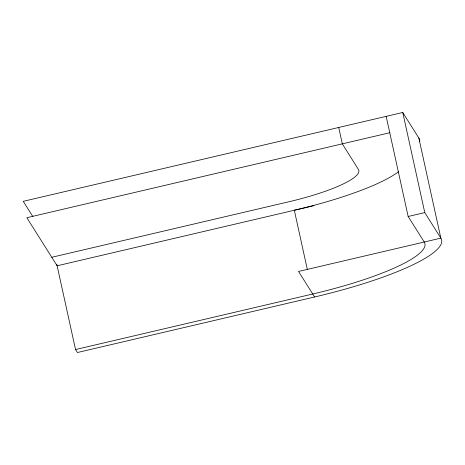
<?xml version="1.0" encoding="UTF-8"?>
<svg xmlns="http://www.w3.org/2000/svg" width="465" height="465" viewBox="0 0 465 465"><rect width="100%" height="100%" fill="white"/><g stroke="black" fill="none" stroke-linecap="round" stroke-linejoin="round"><path stroke-width="0.7" d="M419.738 141.238A146.51 28.458 -12.4 0 0 418.831 138.006L402.754 112.478L23.25 201.333L32.829 216.551M389.751 132.74L26.848 217.713L57.131 265.794L313.922 205.669M51.772 257.285L288.963 201.746A80.579 15.653 -12.4 0 0 358.393 169.376L342.316 143.848L338.712 127.474M386.153 116.366L408.165 216.492L424.772 212.604L440.849 238.132A146.51 28.458 -12.4 0 1 314.607 296.984L77.417 352.522L75.545 349.546L56.782 264.225M75.545 349.546L312.736 294.008A129.415 25.139 -12.4 0 0 424.243 242.021L408.165 216.492M314.607 296.984L298.53 271.455L440.849 238.132L418.831 138.006M402.754 112.478L424.772 212.604M294.287 210.099L307.307 269.328M398.575 171.719A129.415 25.139 -12.4 0 1 294.322 210.256"/></g></svg>
